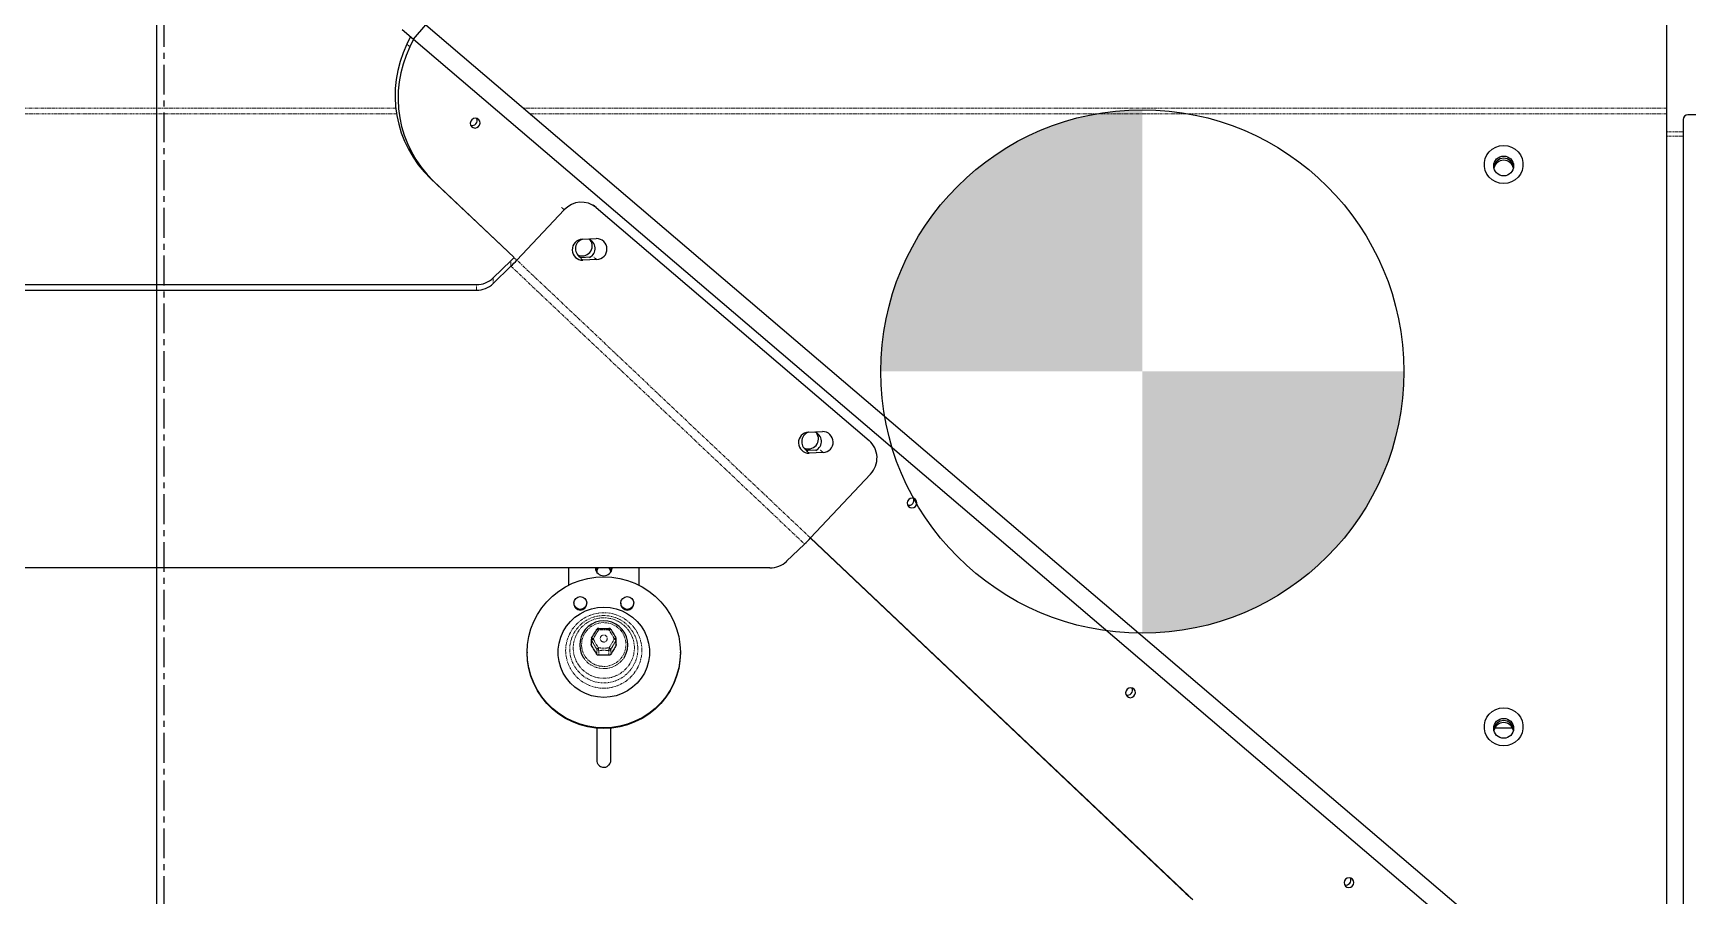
# Model space of a CAD drawing. Header units: millimetres. Extents: x -18594 to 273470, y -238787 to 48452.
# Drawn here: x 135922 to 136627, y -75001 to -74634 of the extents above; entities that cross this region are included whole.
import ezdxf

# ---------------------------------------------------------------- set-up
doc = ezdxf.new("R2010")
doc.units = ezdxf.units.MM
doc.linetypes.add('Xref AGV layout$0$CENTERX2', pattern=[20.32, 12.7, -2.54, 2.54, -2.54])
doc.linetypes.add('Xref AGV layout$0$PHANTOM', pattern=[2.5, 1.25, -0.25, 0.25, -0.25, 0.25, -0.25])
doc.layers.add('AM_BOR', color=4, linetype='Continuous', lineweight=25)
doc.layers.add('Xref AGV layout$0$ANNOTATION', color=5, linetype='Continuous')
doc.layers.add('Xref AGV layout$0$Ndc8_F_Fast', color=5, linetype='Continuous', true_color=0x0000ff)

# ---------------------------------------------------------------- blocks, each defined once
blk = doc.blocks.new('Xref AGV layout$0$SW_DOWELSYMBOL_0')
at = {"linetype": 'Continuous', "lineweight": 18}
h = blk.add_hatch(color=0, dxfattribs=at)
edge = h.paths.add_edge_path(flags=0)
edge.add_arc((0, 0), 111.46, 0, 90)
edge.add_line((0, 111.46), (0, 0))
edge.add_line((0, 0), (111.46, 0))
h = blk.add_hatch(color=0, dxfattribs=at)
edge = h.paths.add_edge_path(flags=0)
edge.add_arc((0, 0), 111.46, 180, 270)
edge.add_line((0, -111.46), (0, 0))
edge.add_line((0, 0), (-111.46, 0))
at = {"layer": 'Xref AGV layout$0$ANNOTATION', "color": 0}
blk.add_circle((0, 0), 111.46, dxfattribs=at)
blk = doc.blocks.new('Xref AGV layout$0$A$C343F789C')
at = {"color": 7, "linetype": 'Continuous', "lineweight": 25}
for p, q in [((3258.52, 887.56), (3258.52, 1404.2)), ((3376.8, 1279.1), (3376.8, 1012.67)), ((3379.15, 1279.1), (3379.15, 1012.67)), ((3487.76, 1044.26), (3483.67, 1039.46)), ((3483.67, 1039.46), (3098.64, 587.68)), ((3483.67, 1039.46), (3480.43, 1041.02)), ((3484.74, 1040.72), (3481.5, 1042.28)), ((3483.67, 1039.46), (3489.76, 1034.27)), ((3489.76, 1034.27), (3104.73, 582.49)), ((3424.29, 1032.18), (3390.68, 996.63)), ((3423.22, 1030.93), (3390.7, 996.54)), ((3379.64, 1005.55), (3387, 997.94)), ((3381.98, 1005.55), (3389.34, 997.94)), ((3389.57, 995.41), (3411.05, 975.21)), ((3390.63, 996.68), (3390.74, 996.58)), ((3222.62, 991.03), (3222.35, 991.03)), ((3258.52, 973.38), (3251.2, 973.38)), ((3243.57, 971.13), (3243.31, 971.13)), ((3389.82, 961.35), (3389.54, 967.27)), ((3390.79, 964.48), (3390.62, 967.92)), ((3398.45, 967.5), (3398.73, 961.58)), ((3228.11, 963.71), (3226, 963.71)), ((3232.32, 961.41), (3232.3, 961.41)), ((3232.81, 960.56), (3232.79, 960.55)), ((3243.31, 965.63), (3243.57, 965.63)), ((3411.94, 961.61), (3312.84, 845.34)), ((3412, 961.68), (3413.01, 962.9)), ((3226, 953.05), (3228.11, 953.05)), ((3232.3, 955.35), (3232.32, 955.36)), ((3232.79, 956.22), (3232.81, 956.21)), ((3243.57, 951.13), (3243.31, 951.13)), ((3243.31, 945.63), (3243.57, 945.63)), ((3258.52, 943.38), (3251.2, 943.38)), ((3222.35, 925.73), (3222.62, 925.73)), ((3268.72, 872.84), (3261.36, 880.45)), ((3271.33, 870.27), (3118.9, 709.06)), ((3271.26, 870.33), (3119.97, 710.32)), ((3298.51, 844.71), (3271.29, 870.31)), ((3307.66, 864.95), (3307.38, 870.87)), ((3308.63, 868.08), (3308.47, 871.52)), ((3316.29, 871.1), (3316.57, 865.18)), ((3119.97, 710.32), (3117.33, 707.38)), ((3190.24, 571.03), (3190.24, 578.74)), ((3104.17, 505.38), (3451.83, 505.38)), ((3451.83, 505.38), (3454.32, 505.38)), ((3454.32, 505.38), (3635.03, 505.38)), ((3449.47, 498.38), (3104.14, 498.38)), ((3451.44, 466.82), (3451.44, 496.38))]:
    blk.add_line(p, q, dxfattribs=at)
at = {"color": 8, "linetype": 'Xref AGV layout$0$PHANTOM', "lineweight": 18}
for p, q in [((3451.83, 1046.68), (3451.83, 1245.09)), ((3454.32, 1047.01), (3454.32, 1244.76)), ((3481.5, 1042.28), (3480.43, 1041.02)), ((3424.29, 1032.18), (3423.22, 1030.93)), ((3376.8, 1012.67), (3379.15, 1012.67)), ((3381.98, 1005.55), (3379.64, 1005.55)), ((3387, 997.94), (3268.72, 872.84)), ((3271.29, 870.31), (3389.57, 995.41)), ((3387, 997.94), (3389.34, 997.94)), ((3390.63, 996.68), (3389.57, 995.41)), ((3451.83, 505.38), (3451.83, 989.76)), ((3454.32, 505.38), (3454.32, 992.69)), ((3411.05, 975.21), (3412.07, 976.43)), ((3389.54, 967.27), (3390.56, 968.49)), ((3223.43, 960.55), (3221.33, 960.55)), ((3221.82, 961.41), (3223.93, 961.41)), ((3227.62, 963.58), (3225.51, 963.58)), ((3389.82, 961.35), (3390.84, 962.57)), ((3221.33, 956.22), (3223.43, 956.22)), ((3223.93, 955.35), (3221.82, 955.35)), ((3225.51, 953.19), (3227.62, 953.19)), ((3307.38, 870.87), (3308.4, 872.09)), ((3307.66, 864.95), (3308.68, 866.16)), ((3119.97, 710.32), (3118.9, 709.06)), ((3442.33, 498.38), (3442.33, 505.38)), ((3444.2, 498.38), (3444.2, 505.38))]:
    blk.add_line(p, q, dxfattribs=at)
at = {"color": 5, "linetype": 'Xref AGV layout$0$CENTERX2'}
blk.add_line((3879.17, 1145.93), (0, 1145.93), dxfattribs=at)
at = {"color": 7, "linetype": 'Continuous', "lineweight": 25, "flags": 128}
for points in [[(3447.91, 1015.26), (3447.12, 1015.12), (3446.44, 1014.69), (3445.99, 1014.02), (3445.83, 1013.23), (3445.99, 1012.44), (3446.44, 1011.75), (3447.12, 1011.29), (3447.91, 1011.11), (3448.71, 1011.25), (3449.38, 1011.69), (3449.84, 1012.35), (3449.99, 1013.14), (3449.84, 1013.94), (3449.38, 1014.62), (3448.71, 1015.09), (3447.91, 1015.26)], [(3222.35, 925.73), (3218.99, 925.91), (3215.66, 926.45), (3212.41, 927.33), (3209.27, 928.56), (3206.27, 930.11), (3203.44, 931.97), (3200.82, 934.12), (3198.44, 936.54), (3196.32, 939.19), (3194.49, 942.06), (3192.96, 945.1), (3191.76, 948.29), (3190.88, 951.59), (3190.36, 954.97), (3190.18, 958.38), (3190.36, 961.8), (3190.88, 965.17), (3191.76, 968.47), (3192.96, 971.66), (3194.49, 974.71), (3196.32, 977.57), (3198.44, 980.23), (3200.82, 982.65), (3203.44, 984.8), (3206.27, 986.66), (3209.27, 988.21), (3212.41, 989.43), (3215.66, 990.32), (3218.99, 990.85), (3222.35, 991.03)], [(3254.79, 958.38), (3254.61, 954.97), (3254.09, 951.59), (3253.22, 948.29), (3252.01, 945.1), (3250.48, 942.06), (3248.65, 939.19), (3246.53, 936.54), (3244.15, 934.12), (3241.53, 931.97), (3238.71, 930.11), (3235.71, 928.56), (3232.56, 927.33), (3229.31, 926.45), (3225.99, 925.91), (3222.62, 925.73), (3219.26, 925.91), (3215.93, 926.45), (3212.68, 927.33), (3209.54, 928.56), (3206.54, 930.11), (3203.71, 931.97), (3201.1, 934.12), (3198.72, 936.54), (3196.6, 939.19), (3194.76, 942.06), (3193.24, 945.1), (3192.03, 948.29), (3191.16, 951.59), (3190.63, 954.97), (3190.45, 958.38), (3190.63, 961.8), (3191.16, 965.17), (3192.03, 968.47), (3193.24, 971.66), (3194.76, 974.71), (3196.6, 977.57), (3198.72, 980.23), (3201.1, 982.65), (3203.71, 984.8), (3206.54, 986.66), (3209.54, 988.21), (3212.68, 989.43), (3215.93, 990.32), (3219.26, 990.85), (3222.62, 991.03), (3225.99, 990.85), (3229.31, 990.32), (3232.56, 989.43), (3235.71, 988.21), (3238.71, 986.66), (3241.53, 984.8), (3244.15, 982.65), (3246.53, 980.23), (3248.65, 977.57), (3250.48, 974.71), (3252.01, 971.66), (3253.22, 968.47), (3254.09, 965.17), (3254.61, 961.8), (3254.79, 958.38)], [(3241.84, 958.38), (3241.66, 955.73), (3241.12, 953.12), (3240.24, 950.61), (3239.04, 948.25), (3237.53, 946.08), (3235.74, 944.13), (3233.7, 942.45), (3231.46, 941.07), (3229.06, 940.01), (3226.53, 939.29), (3223.93, 938.93), (3221.31, 938.93), (3218.71, 939.29), (3216.19, 940.01), (3213.78, 941.07), (3211.54, 942.45), (3209.51, 944.13), (3207.72, 946.08), (3206.21, 948.25), (3205, 950.61), (3204.12, 953.12), (3203.59, 955.73), (3203.41, 958.38), (3203.59, 961.04), (3204.12, 963.64), (3205, 966.15), (3206.21, 968.51), (3207.72, 970.69), (3209.51, 972.63), (3211.54, 974.31), (3213.78, 975.7), (3216.19, 976.76), (3218.71, 977.47), (3221.31, 977.84), (3223.93, 977.84), (3226.53, 977.47), (3229.06, 976.76), (3231.46, 975.7), (3233.7, 974.31), (3235.74, 972.63), (3237.53, 970.69), (3239.04, 968.51), (3240.24, 966.15), (3241.12, 963.64), (3241.66, 961.04), (3241.84, 958.38)], [(3221.82, 961.41), (3222.28, 961.68), (3222.75, 961.95), (3223.21, 962.23), (3223.67, 962.5), (3224.13, 962.77), (3224.59, 963.04), (3225.05, 963.31), (3225.51, 963.58)], [(3258.52, 961.79), (3258.47, 961.81), (3258.06, 961.91)], [(3225.51, 953.19), (3225.05, 953.46), (3224.59, 953.73), (3224.13, 954), (3223.67, 954.27), (3223.21, 954.54), (3222.75, 954.81), (3222.28, 955.08), (3221.82, 955.35)], [(3258.06, 954.85), (3258.47, 954.96), (3258.52, 954.98)], [(3286.22, 829.08), (3285.42, 828.94), (3284.75, 828.51), (3284.3, 827.84), (3284.14, 827.05), (3284.3, 826.25), (3284.75, 825.57), (3285.42, 825.11), (3286.22, 824.93), (3287.02, 825.07), (3287.69, 825.51), (3288.14, 826.17), (3288.3, 826.96), (3288.14, 827.76), (3287.69, 828.44), (3287.02, 828.91), (3286.22, 829.08)], [(3205.37, 735.99), (3204.58, 735.85), (3203.9, 735.41), (3203.45, 734.75), (3203.29, 733.96), (3203.45, 733.16), (3203.9, 732.48), (3204.58, 732.02), (3205.37, 731.84), (3206.17, 731.98), (3206.85, 732.42), (3207.3, 733.08), (3207.45, 733.87), (3207.3, 734.67), (3206.85, 735.35), (3206.17, 735.82), (3205.37, 735.99)], [(3124.53, 642.9), (3123.73, 642.76), (3123.06, 642.32), (3122.6, 641.66), (3122.45, 640.87), (3122.6, 640.07), (3123.06, 639.39), (3123.73, 638.93), (3124.53, 638.75), (3125.32, 638.89), (3126, 639.33), (3126.45, 639.99), (3126.61, 640.78), (3126.45, 641.58), (3126, 642.26), (3125.32, 642.73), (3124.53, 642.9)], [(3182.74, 574.88), (3182.92, 576.6), (3183.45, 578.24), (3184.3, 579.73), (3185.43, 581.01), (3186.81, 582.03), (3188.36, 582.73), (3190.02, 583.09), (3191.72, 583.09), (3193.38, 582.73), (3194.94, 582.03), (3196.31, 581.01), (3197.45, 579.73), (3198.3, 578.24), (3198.82, 576.6), (3199, 574.88), (3198.82, 573.17), (3198.3, 571.53), (3197.45, 570.03), (3196.31, 568.75), (3194.94, 567.74), (3193.38, 567.04), (3191.72, 566.68), (3190.02, 566.68), (3188.36, 567.04), (3186.81, 567.74), (3185.43, 568.75), (3184.3, 570.03), (3183.45, 571.53), (3182.92, 573.17), (3182.74, 574.88)], [(3422.19, 574.88), (3422.37, 576.6), (3422.89, 578.24), (3423.74, 579.73), (3424.88, 581.01), (3426.25, 582.03), (3427.8, 582.73), (3429.47, 583.09), (3431.17, 583.09), (3432.83, 582.73), (3434.38, 582.03), (3435.76, 581.01), (3436.89, 579.73), (3437.74, 578.24), (3438.27, 576.6), (3438.44, 574.88), (3438.27, 573.17), (3437.74, 571.53), (3436.89, 570.03), (3435.76, 568.75), (3434.38, 567.74), (3432.83, 567.04), (3431.17, 566.68), (3429.47, 566.68), (3427.8, 567.04), (3426.25, 567.74), (3424.88, 568.75), (3423.74, 570.03), (3422.89, 571.53), (3422.37, 573.17), (3422.19, 574.88)]]:
    blk.add_lwpolyline(points, dxfattribs=at)
at = {"color": 8, "linetype": 'Xref AGV layout$0$PHANTOM', "lineweight": 18, "flags": 128}
for points in [[(3235.24, 958.38), (3235.06, 960.23), (3234.53, 962.01), (3233.67, 963.65), (3232.51, 965.08), (3231.1, 966.26), (3229.48, 967.13), (3227.73, 967.67), (3225.91, 967.86), (3224.09, 967.67), (3222.34, 967.13), (3220.73, 966.26), (3219.31, 965.08), (3218.15, 963.65), (3217.29, 962.01), (3216.76, 960.23), (3216.58, 958.38), (3216.76, 956.53), (3217.29, 954.76), (3218.15, 953.12), (3219.31, 951.68), (3220.73, 950.51), (3222.34, 949.63), (3224.09, 949.09), (3225.91, 948.91), (3227.73, 949.09), (3229.48, 949.63), (3231.1, 950.51), (3232.51, 951.68), (3233.67, 953.12), (3234.53, 954.76), (3235.06, 956.53), (3235.24, 958.38)], [(3232.09, 960.61), (3232.17, 960.77), (3232.24, 960.92), (3232.29, 961.05), (3232.33, 961.17), (3232.35, 961.27), (3232.35, 961.35), (3232.33, 961.39), (3232.32, 961.41)], [(3232.32, 955.36), (3232.33, 955.37), (3232.35, 955.42), (3232.35, 955.49), (3232.33, 955.59), (3232.29, 955.71), (3232.24, 955.85), (3232.17, 956), (3232.09, 956.15)]]:
    blk.add_lwpolyline(points, dxfattribs=at)
at = {"color": 7, "linetype": 'Continuous', "lineweight": 25}
for centre, radius in [((3243.6, 968.39), 2.74), ((3243.6, 948.39), 2.74), ((3190.23, 574.89), 4.23), ((3429.68, 574.89), 4.23), ((3429.68, 574.89), 4.23)]:
    blk.add_circle(centre, radius, dxfattribs=at)
at = {"color": 8, "linetype": 'Xref AGV layout$0$PHANTOM', "lineweight": 18}
blk.add_circle((3228.47, 958.39), 1.49, dxfattribs=at)
at = {"color": 1}
blk.add_circle((3342.17, 728.88), 111.46, dxfattribs=at)
at = {"color": 7, "linetype": 'Continuous', "lineweight": 25}
for centre, radius, start, end in [((3458.72, 996.93), 49.15, 63.78094, 136.23067), ((3459.78, 998.18), 49.15, 63.78094, 136.23067), ((3387.03, 1012.63), 10.23, 179.78872, 223.73898), ((3389.38, 1012.63), 10.23, 179.78872, 223.73898), ((3449.02, 1014.48), 2.11, 164.08369, 295.03837), ((3441.85, 1051.02), 76.32, 224.05896, 226.76534), ((3416.78, 1024.5), 38.18, 224.05983, 226.7648), ((3404.36, 967.94), 9.88, 320.14411, 47.35102), ((3225.77, 958.38), 10.23, 239.2852, 120.95297), ((3243.33, 968.41), 2.73, 90.39062, 180.46104), ((3243.33, 968.36), 2.72, 179.46683, 269.6812), ((3393.99, 967.37), 4.46, 1.71761, 181.24806), ((3394.4, 966.34), 4.11, 88.47762, 158.14113), ((3395.63, 967.57), 4.26, 151.90329, 307.21844), ((3394.4, 966.13), 4.32, 20.98522, 88.63177), ((2887.14, 958.38), 334.2, 359.62881, 0.37119), ((3228.11, 962.71), 1, 59.95722, 90), ((3231.81, 960.55), 1, 0.6467, 59.29591), ((3258.78, 958.41), 3.58, 94.09692, 180.3746), ((3257.38, 958.47), 2.92, 66.87404, 104.28092), ((3256.69, 958.45), 2.93, 51.2817, 83.21563), ((3394.27, 961.48), 4.46, 181.7174, 1.24827), ((3394.54, 966.26), 4.2, 205.68806, 343.24881), ((3228.11, 954.05), 1, 270, 300.04278), ((3231.81, 956.22), 1, 300.70409, 359.3533), ((3258.77, 958.36), 3.57, 179.56462, 265.96386), ((3257.38, 958.3), 2.92, 255.71908, 293.12596), ((3256.69, 958.31), 2.93, 276.78437, 308.7183), ((3243.33, 948.41), 2.73, 90.39074, 180.46092), ((3243.33, 948.36), 2.72, 179.46565, 269.68238), ((3268.75, 887.52), 10.23, 179.78845, 223.73904), ((3311.84, 870.97), 4.46, 1.71752, 181.24815), ((3323.59, 925.93), 76.35, 224.05954, 226.7651), ((3312.24, 869.94), 4.1, 88.47665, 158.14199), ((3312.38, 869.85), 4.2, 205.68698, 343.32698), ((3313.47, 871.17), 4.26, 151.90324, 307.21851), ((3312.24, 869.73), 4.32, 20.90643, 88.62232), ((3312.12, 865.08), 4.46, 181.71767, 1.24799), ((3305.38, 851.85), 9.91, 226.12551, 318.88676), ((3287.32, 828.3), 2.11, 164.08455, 295.03723), ((3206.48, 735.21), 2.11, 164.08037, 295.04126), ((3125.63, 642.12), 2.11, 164.08447, 295.0372), ((3188.42, 574.88), 4.26, 282.41065, 77.58935), ((3189.28, 574.88), 4.26, 276.49232, 83.50768), ((3427.87, 574.91), 4.23, 359.68309, 77.69637), ((3428.74, 574.91), 4.23, 359.65494, 83.63796), ((3428.72, 574.88), 4.26, 276.48778, 83.51222), ((3427.88, 574.86), 4.23, 282.25176, 0.36958), ((3428.74, 574.85), 4.22, 276.30639, 0.40152), ((3449.45, 496.4), 1.99, 359.56574, 89.5559)]:
    blk.add_arc(centre, radius, start, end, dxfattribs=at)
at = {"color": 8, "linetype": 'Xref AGV layout$0$PHANTOM', "lineweight": 18}
for centre, radius, start, end in [((3223.58, 958.38), 16.26, 90.66931, 269.33069), ((3223.2, 958.38), 16.26, 270.66936, 89.33064), ((3224.08, 958.38), 14.51, 90.68543, 269.31457), ((3224.57, 958.38), 13.04, 90.6662, 269.3338), ((3225.96, 958.41), 10.3, 121.94602, 180.17453), ((3223.73, 958.38), 14.51, 270.68543, 89.31457), ((3224.27, 958.38), 13.04, 270.66618, 89.33382), ((3224.44, 960.55), 1, 120.57771, 180.15764), ((3224.32, 954.74), 5.88, 88.48456, 98.68747), ((3221.28, 959.01), 3.58, 26.71346, 42.332), ((3228.11, 962.74), 0.974, 90.02624, 120.40303), ((3226.87, 962.23), 1.54, 23.29777, 60.72578), ((3226.52, 964.08), 2.15, 324.95443, 346.55743), ((3232.29, 958.47), 2.15, 76.05831, 95.33089), ((3225.96, 958.35), 10.3, 179.82457, 238.29472), ((3224.32, 962.03), 5.88, 261.31253, 271.51544), ((3224.44, 956.21), 1, 179.84236, 239.42229), ((3221.28, 957.76), 3.58, 317.668, 333.28654), ((3226.87, 954.53), 1.54, 299.27422, 336.70223), ((3228.11, 954.03), 0.974, 239.59697, 269.97376), ((3226.52, 952.69), 2.15, 13.44257, 35.04557), ((3232.29, 958.3), 2.15, 264.66911, 283.94169)]:
    blk.add_arc(centre, radius, start, end, dxfattribs=at)
at = {"color": 7, "linetype": 'Continuous', "lineweight": 25}
for points, knots in [([(3176.7, 961.38), (3176.31, 961.34), (3175.55, 961.27), (3174.57, 960.64), (3173.96, 959.82), (3173.64, 958.87), (3173.63, 957.99), (3173.86, 957.2), (3174.22, 956.58), (3174.74, 956.04), (3175.36, 955.65), (3176.03, 955.42), (3176.48, 955.4), (3176.7, 955.38)], [0, 0, 0, 0, 0.123665, 0.24887, 0.357977, 0.442987, 0.555187, 0.625032, 0.701001, 0.779762, 0.85773, 0.931822, 1, 1, 1, 1]), ([(3190.48, 961.38), (3189.58, 961.38), (3187.6, 961.38), (3184.67, 961.38), (3181.86, 961.38), (3179.52, 961.38), (3177.79, 961.38), (3176.76, 961.38), (3176.75, 961.38), (3176.75, 961.38)], [0, 0, 0, 0, 0.142675, 0.313774, 0.474356, 0.625617, 0.769034, 0.906849, 1, 1, 1, 1]), ([(3221.33, 960.55), (3221.34, 960.66), (3221.36, 960.88), (3221.53, 961.2), (3221.72, 961.34), (3221.82, 961.41)], [0, 0, 0, 0, 0.321521, 0.643078, 1, 1, 1, 1]), ([(3225.51, 963.58), (3225.61, 963.63), (3225.77, 963.71), (3225.94, 963.7), (3226, 963.7)], [0, 0, 0, 0, 0.642717, 1, 1, 1, 1]), ([(3228.61, 963.58), (3229.23, 963.22), (3230.48, 962.5), (3231.69, 961.77), (3232.3, 961.41)], [0, 0, 0, 0, 0.500003, 1, 1, 1, 1]), ([(3176.75, 955.38), (3176.75, 955.38), (3176.76, 955.38), (3177.79, 955.38), (3179.52, 955.38), (3181.86, 955.38), (3184.67, 955.38), (3187.59, 955.38), (3189.57, 955.38), (3190.46, 955.38)], [0, 0, 0, 0, 0.093272, 0.231265, 0.374869, 0.526326, 0.687116, 0.858437, 1, 1, 1, 1]), ([(3221.82, 955.35), (3221.73, 955.42), (3221.55, 955.55), (3221.36, 955.86), (3221.34, 956.09), (3221.33, 956.22)], [0, 0, 0, 0, 0.321537, 0.643079, 1, 1, 1, 1]), ([(3226, 953.07), (3225.95, 953.06), (3225.78, 953.05), (3225.62, 953.13), (3225.51, 953.19)], [0, 0, 0, 0, 0.285757, 1, 1, 1, 1]), ([(3232.3, 955.35), (3231.69, 954.99), (3230.48, 954.27), (3229.23, 953.55), (3228.61, 953.19)], [0, 0, 0, 0, 0.499997, 1, 1, 1, 1])]:
    blk.add_open_spline(points, degree=3, knots=knots, dxfattribs=at)
at = {"color": 8, "linetype": 'Xref AGV layout$0$PHANTOM', "lineweight": 18}
for points in [[(3223.43, 956.22), (3223.44, 956.94), (3223.46, 958.38), (3223.44, 959.83), (3223.43, 960.55)], [(3224.48, 960.61), (3224.44, 959.87), (3224.38, 958.38), (3224.44, 956.9), (3224.48, 956.15)], [(3232.09, 956.15), (3232.14, 956.9), (3232.23, 958.38), (3232.14, 959.87), (3232.09, 960.61)]]:
    blk.add_open_spline(points, degree=3, dxfattribs=at)
for points in [[(3223.93, 961.41), (3224.55, 961.77), (3225.8, 962.5), (3227.01, 963.22), (3227.62, 963.58)], [(3228.28, 962.84), (3227.64, 962.51), (3226.34, 961.84), (3225.1, 961.02), (3224.48, 960.61)], [(3232.09, 960.61), (3231.48, 961.02), (3230.27, 961.84), (3228.94, 962.51), (3228.28, 962.84)], [(3227.62, 953.19), (3227.01, 953.55), (3225.8, 954.27), (3224.55, 954.99), (3223.93, 955.35)], [(3224.48, 956.15), (3225.1, 955.74), (3226.34, 954.93), (3227.64, 954.26), (3228.28, 953.92)], [(3228.28, 953.92), (3228.94, 954.26), (3230.27, 954.93), (3231.48, 955.74), (3232.09, 956.15)]]:
    blk.add_open_spline(points, degree=3, knots=[0, 0, 0, 0, 0.5, 1, 1, 1, 1], dxfattribs=at)
at = {"color": 7, "linetype": 'Continuous', "lineweight": 25}
blk.add_open_spline([(3232.79, 960.55), (3232.8, 959.83), (3232.82, 958.38), (3232.8, 956.94), (3232.79, 956.22)], degree=3, dxfattribs=at)
at = {"color": 1}
blk.add_blockref('Xref AGV layout$0$SW_DOWELSYMBOL_0', (3342.17, 728.88), dxfattribs=at)
blk = doc.blocks.new('Xref AGV layout$0$Double AGV')
at = {"rotation": 180}
blk.add_blockref('Xref AGV layout$0$A$C343F789C', (37738.25, -233241.91), dxfattribs=at)
blk = doc.blocks.new('Xref AGV layout')
at = {"layer": 'Xref AGV layout$0$Ndc8_F_Fast'}
blk.add_lwpolyline([(135975, -78978), (135975, -71395)], dxfattribs=at)
at = {"rotation": 270}
blk.add_blockref('Xref AGV layout$0$Double AGV', (370365.78, -40382.1), dxfattribs=at)

msp = doc.modelspace()

# ---------------------------------------------------------------- block references
at = {"layer": 'AM_BOR'}
msp.add_blockref('Xref AGV layout', (0, 0), dxfattribs=at)

doc.saveas('drawing.dxf')
